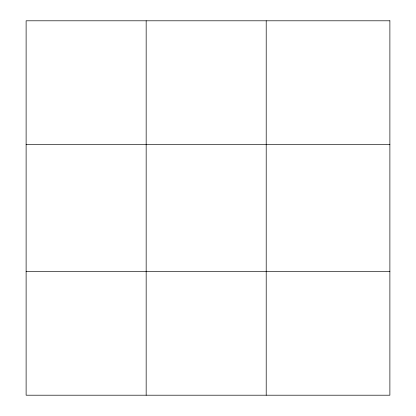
<?xml version="1.0" encoding="UTF-8"?>
<svg xmlns="http://www.w3.org/2000/svg" width="416" height="416" viewBox="0 0 416 416"><rect width="100%" height="100%" fill="white"/><g stroke="black" fill="none" stroke-linecap="round" stroke-linejoin="round"><path stroke-width="0.62" d="M146.162 20.8L146.162 395.2M266.204 20.8L266.204 395.2M26.114 144.352L389.886 144.352M26.114 271.648L389.886 271.648M389.886 20.8L389.886 395.2L26.114 395.2L26.114 20.8L389.886 20.8"/></g></svg>
